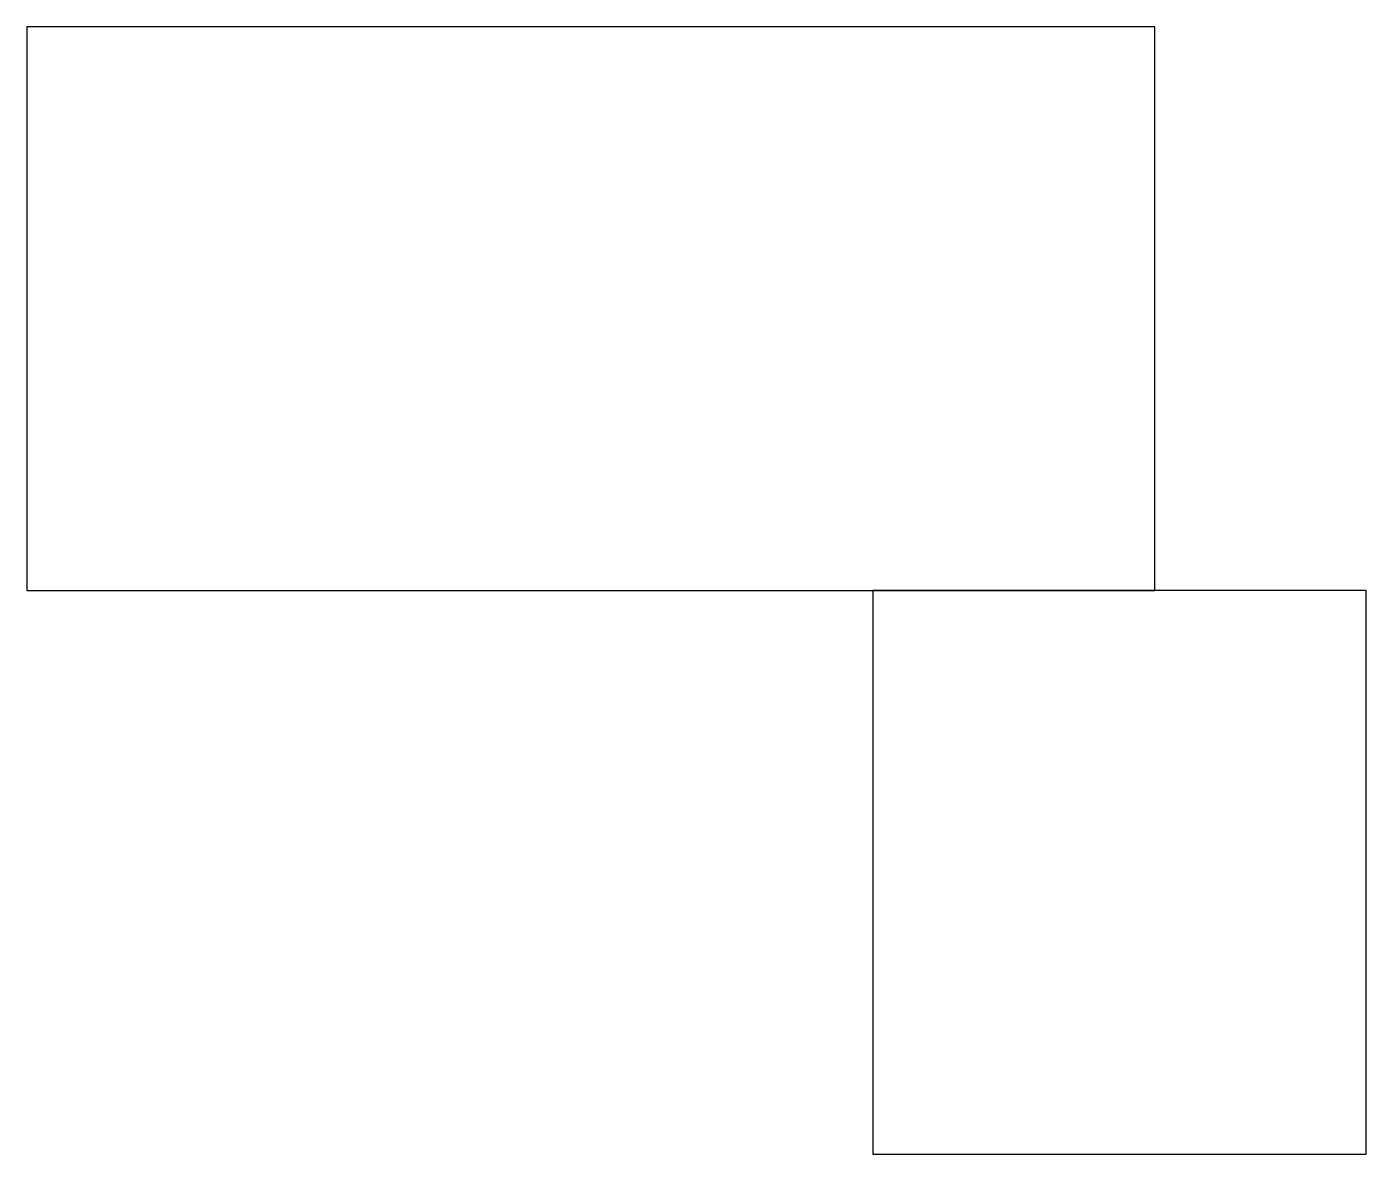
# Model space of a CAD drawing. Header units: millimetres. Extents: x 0 to 1900, y -800 to 800.
import ezdxf

# ---------------------------------------------------------------- set-up
doc = ezdxf.new("R2010")
doc.units = ezdxf.units.MM

msp = doc.modelspace()

# ---------------------------------------------------------------- linework, layer by layer
for points in [[(0, 0), (1600, 0), (1600, 800), (0, 800)], [(1200, -800), (1900, -800), (1900, 0), (1200, 0)]]:
    msp.add_lwpolyline(points, close=True)

doc.saveas('drawing.dxf')
